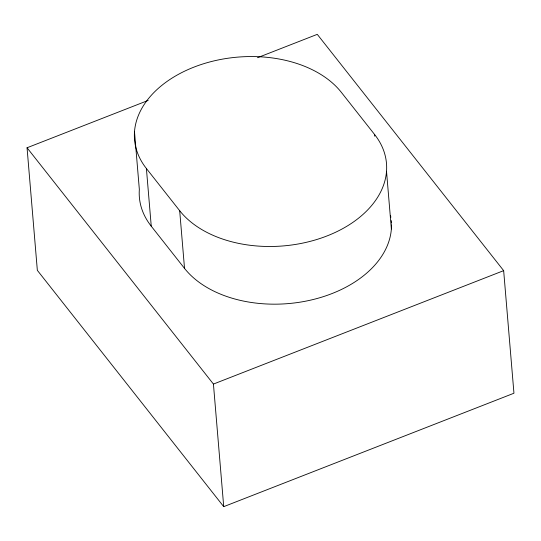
<?xml version="1.0" encoding="UTF-8"?>
<svg xmlns="http://www.w3.org/2000/svg" width="541" height="541" viewBox="0 0 541 541"><rect width="100%" height="100%" fill="white"/><g stroke="black" fill="none" stroke-linecap="round" stroke-linejoin="round"><path stroke-width="0.81" d="M257.502 57.704L317.276 34.347L503.657 270.649L513.95 393.233L223.724 506.653L37.343 270.351L27.05 147.767L148.173 100.43M27.05 147.767L213.431 384.069L503.657 270.649M374.757 136.204L374.615 134.526L341.33 92.328A109.715 73.556 -4.8 0 0 193.949 67.125A109.715 73.556 -4.8 0 0 146.401 168.515L151.25 226.199L184.528 268.397A109.715 73.556 -4.8 0 0 308.012 300.695A109.715 73.556 -4.8 0 0 391.501 224.785M146.401 168.515L179.686 210.706L184.528 268.397M386.517 171.281L391.359 228.965M213.431 384.069L223.724 506.653M134.499 131.761L139.341 189.451A109.715 73.556 -4.8 0 0 151.25 226.199M390.548 215.595A109.715 73.556 -4.8 0 1 390.845 217.252M391.278 220.593A109.715 73.556 -4.8 0 1 391.454 223.108M374.615 134.526A109.715 73.556 -4.8 0 1 327.075 235.917A109.715 73.556 -4.8 0 1 179.686 210.706"/></g></svg>
